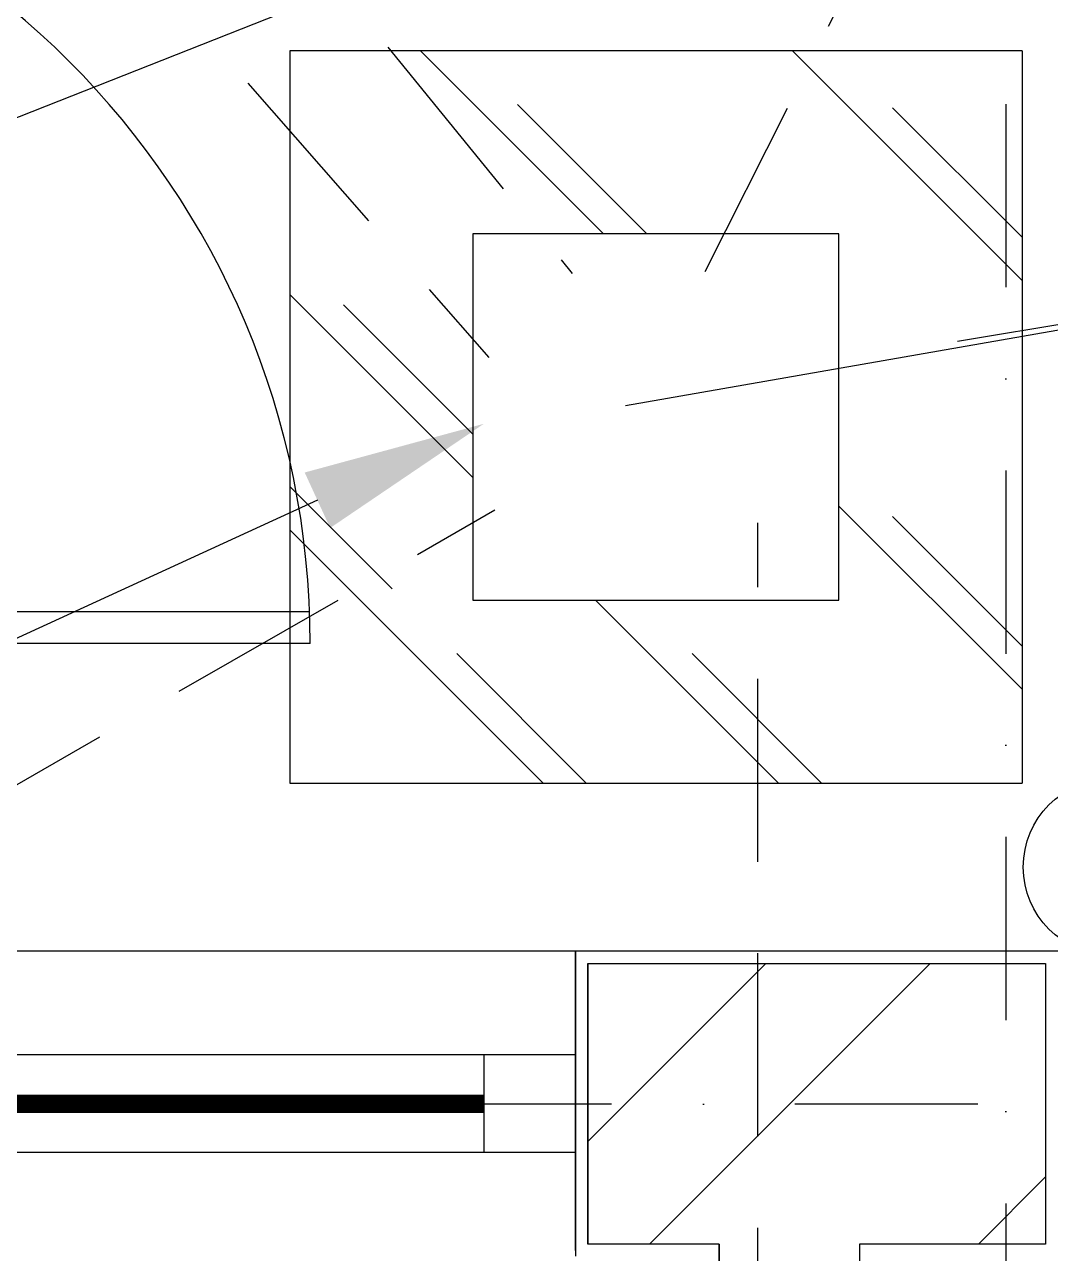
# Model space of a CAD drawing. Extents: x -437689 to -407696, y -55787 to -37037.
# Drawn here: x -435119 to -434699, y -41577 to -41073 of the extents above; entities that cross this region are included whole.
import ezdxf

# ---------------------------------------------------------------- set-up
doc = ezdxf.new("R2010")
doc.units = 0
doc.header["$LTSCALE"] = 150
doc.header["$MEASUREMENT"] = 0
for name, pattern in [('DASHDOT', [1, 0.5, -0.25, 0, -0.25]), ('DASHED', [0.75, 0.5, -0.25]), ('HIDDEN', [9.525, 6.35, -3.175])]:
    doc.linetypes.add(name, pattern=pattern)
doc.layers.get('0').update_dxf_attribs({"linetype": 'CONTINUOUS'})
for name, color, linetype in [('DOOR', 31, 'CONTINUOUS'), ('DR', 6, 'CONTINUOUS'), ('GRID', 252, 'DASHDOT'), ('HAT', 9, 'CONTINUOUS'), ('VENT', 8, 'HIDDEN'), ('WALL', 7, 'CONTINUOUS'), ('WASTE', 3, 'DASHED'), ('WIN-1', 56, 'CONTINUOUS')]:
    doc.layers.add(name, color=color, linetype=linetype)

msp = doc.modelspace()

# ---------------------------------------------------------------- linework, layer by layer
for p, q in [((-435010.4, -41084.19), (-435010.4, -41384.19)), ((-434710.4, -41084.19), (-435010.4, -41084.19)), ((-434710.4, -41084.19), (-434710.4, -41384.19)), ((-434785.4, -41159.19), (-434935.4, -41159.19)), ((-434935.4, -41159.19), (-434935.4, -41309.19)), ((-434785.4, -41159.19), (-434935.4, -41159.19)), ((-434785.4, -41309.19), (-434785.4, -41159.19)), ((-434935.4, -41309.19), (-434785.4, -41309.19)), ((-435010.4, -41384.19), (-434710.4, -41384.19))]:
    msp.add_line(p, q)
at = {"layer": 'DOOR', "color": 8}
for p, q in [((-435339.54, -41313.93), (-435002.3, -41313.93)), ((-435002.04, -41327.05), (-435339.54, -41327.05))]:
    msp.add_line(p, q, dxfattribs=at)
msp.add_arc((-435339.54, -41327.05), 337.5, 0, 90, dxfattribs=at)
at = {"layer": 'DR', "linetype": 'CONTINUOUS', "ltscale": 900}
msp.add_line((-434872.8, -41229.45), (-434431.45, -41152.35), dxfattribs=at)
at = {"layer": 'DR'}
msp.add_line((-434736.88, -41203.17), (-434636.42, -41186.44), dxfattribs=at)
at = {"layer": 'DR', "linetype": 'CONTINUOUS', "ltscale": 900}
for points in [[(-434843.95, -41001.61), (-435537.08, -41275.42), (-435785.46, -41275.42), (-435835.85, -41275.42)], [(-434999.07, -41268.31), (-435664.22, -41573.82), (-435764.76, -41573.82), (-435764.76, -41573.82)]]:
    msp.add_lwpolyline(points, dxfattribs=at)
msp.add_circle((-434673.91, -41418.6, 0), 36, dxfattribs=at)
msp.add_solid([(-435004.29, -41256.95), (-434930.91, -41237), (-434993.85, -41279.67)], dxfattribs=at)
at = {"layer": 'GRID'}
for p, q in [((-434717.04, -38254.18), (-434717.04, -43799.85)), ((-432777.17, -41515.8), (-435075.8, -41515.8))]:
    msp.add_line(p, q, dxfattribs=at)
at = {"layer": 'HAT'}
for p, q in [((-434881.82, -41159.19), (-434956.82, -41084.19)), ((-434710.4, -41178.25), (-434804.46, -41084.19)), ((-434935.4, -41258.99), (-435010.4, -41183.99)), ((-434710.4, -41345.74), (-434785.4, -41270.74)), ((-434906.64, -41384.19), (-435010.4, -41280.43)), ((-434810.2, -41384.19), (-434885.2, -41309.19))]:
    msp.add_line(p, q, dxfattribs=at)
at = {"layer": 'HAT', "linetype": 'DASHED'}
for p, q in [((-434864.14, -41159.19), (-434939.14, -41084.19)), ((-434710.4, -41160.57), (-434786.78, -41084.19)), ((-434935.4, -41241.31), (-435010.4, -41166.31)), ((-434710.4, -41328.07), (-434785.4, -41253.07)), ((-434888.96, -41384.19), (-435010.4, -41262.75)), ((-434792.52, -41384.19), (-434867.52, -41309.19))]:
    msp.add_line(p, q, dxfattribs=at)
at = {"layer": 'VENT', "const_width": 7.5}
msp.add_lwpolyline([(-434930.79, -41515.58), (-435155.79, -41515.58)], dxfattribs=at)
at = {"layer": 'WALL', "color": 9}
msp.add_line((-433274.54, -41453.08), (-435242.04, -41453.08), dxfattribs=at)
at = {"layer": 'WALL', "linetype": 'DASHDOT', "ltscale": 900}
for p, q in [((-434893.29, -41453.08), (-434893.29, -41578.08)), ((-434893.29, -41575.69), (-434893.29, -41453.08)), ((-434888.29, -41458.08), (-434888.29, -41573.08)), ((-434888.29, -41573.08), (-434888.29, -41458.08)), ((-434888.29, -41458.08), (-434700.79, -41458.08)), ((-434700.79, -41458.08), (-434700.79, -41573.08)), ((-434700.79, -41458.08), (-434700.79, -41573.08)), ((-434834.54, -41573.08), (-434888.29, -41573.08)), ((-434834.54, -42305.58), (-434834.54, -41573.08)), ((-434700.79, -41573.08), (-434777.04, -41573.08)), ((-434777.04, -41573.08), (-434777.04, -42305.58))]:
    msp.add_line(p, q, dxfattribs=at)
at = {"layer": 'WALL', "linetype": 'CONTINUOUS', "ltscale": 900}
for p, q in [((-434893.29, -41575.69), (-434893.29, -41458.08)), ((-434930.79, -41535.58), (-434930.79, -41495.58))]:
    msp.add_line(p, q, dxfattribs=at)
at = {"layer": 'WALL', "color": 9, "linetype": 'DASHDOT', "ltscale": 900}
for p, q in [((-434888.29, -41531.01), (-434815.37, -41458.08)), ((-434863.02, -41573.08), (-434748.02, -41458.08)), ((-434728.31, -41573.08), (-434700.79, -41545.56))]:
    msp.add_line(p, q, dxfattribs=at)
at = {"layer": 'WALL'}
for p, q in [((-434834.54, -41573.08), (-434888.29, -41573.08)), ((-434834.54, -41573.08), (-434834.54, -42305.58)), ((-434700.79, -41573.08), (-434777.04, -41573.08)), ((-434777.04, -41573.08), (-434777.04, -42305.58))]:
    msp.add_line(p, q, dxfattribs=at)
at = {"layer": 'WASTE'}
for p, q in [((-435112.39, -40908.2), (-434894.71, -41175.41)), ((-435176.27, -40928.56, 0), (-434928.82, -41209.79, 0)), ((-434756.15, -41007.25, 0), (-434849.46, -41192.79, 0)), ((-435153.18, -41402.65, 0), (-434926.35, -41272.23, 0)), ((-434818.68, -43328.93), (-434818.68, -41277.61))]:
    msp.add_line(p, q, dxfattribs=at)
at = {"layer": 'WIN-1'}
for p, q in [((-434893.29, -41495.58), (-435193.29, -41495.58)), ((-434893.29, -41535.58), (-435193.29, -41535.58))]:
    msp.add_line(p, q, dxfattribs=at)

doc.saveas('drawing.dxf')
